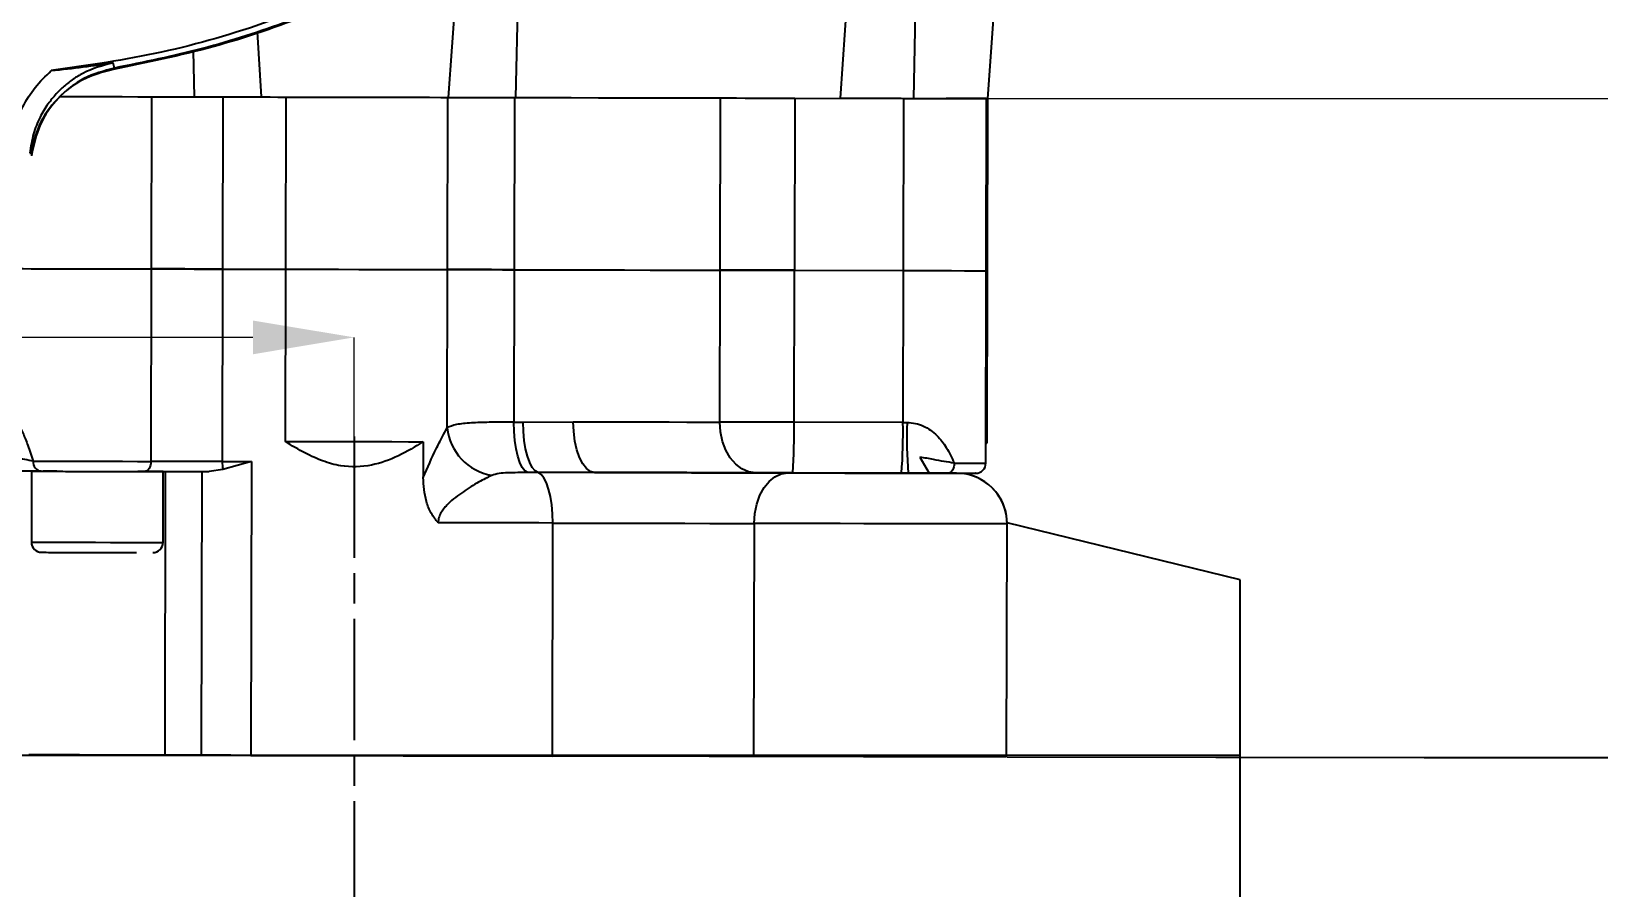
# Model space of a CAD drawing. Header units: millimetres. Extents: x 5659 to 7608, y 3628 to 5007.
# Drawn here: x 6249.6 to 6404.4, y 4589.6 to 4674.2 of the extents above; entities that cross this region are included whole.
import ezdxf

# ---------------------------------------------------------------- set-up
doc = ezdxf.new("R2010")
doc.units = ezdxf.units.MM
doc.linetypes.add('AM_ISO08W050', pattern=[18, 12, -1.5, 3, -1.5])
doc.layers.add('AM_5', color=3, linetype='Continuous', lineweight=25)
doc.layers.add('AM_7', color=4, linetype='AM_ISO08W050', lineweight=25)
doc.styles.add('SLDTEXTSTYLE1', font='txt.shx', dxfattribs={"width": 0.7, "bigfont": 'gbcbig.shx'})
doc.dimstyles.new('SLDDIMSTYLE12$0', dxfattribs={"dimtxt": 12, "dimasz": 10, "dimexe": 0, "dimexo": 0.0625, "dimgap": 0.875, "dimtad": 1, "dimdec": 1, "dimlfac": 1.8, "dimrnd": 1e-09, "dimzin": 12, "dimdsep": 46, "dimtxsty": 'SLDTEXTSTYLE1', "dimcen": 0.09, "dimdle": 8.16, "dimclrd": 3, "dimclre": 3, "dimadec": 0, "dimazin": 3, "dimtfac": 1, "dimtdec": 1, "dimtofl": 0, "dimtmove": 0, "dimatfit": 3, "dimfxl": 0, "dimfrac": 2, "dimtolj": 1, "dimlwd": 5, "dimlwe": 5, "dimarcsym": 0})

# ---------------------------------------------------------------- blocks, each defined once
blk = doc.blocks.new('*D65')
at = {"layer": 'AM_5', "color": 3, "lineweight": 5, "transparency": 16777216}
blk.add_line((6297.04, 4966.27), (6476.87, 4966.27), dxfattribs=at)
at = {"layer": 'AM_5', "color": 3, "linetype": 'Continuous', "lineweight": 5, "transparency": 16777216}
for p, q in [((6476.87, 4956.27), (6476.87, 4677.53)), ((6344.04, 4667.53), (6476.87, 4667.53))]:
    blk.add_line(p, q, dxfattribs=at)
at = {"layer": 'AM_5', "color": 3, "transparency": 16777216}
for points in [[(6475.2, 4956.27), (6478.53, 4956.27), (6476.87, 4966.27)], [(6475.2, 4677.53), (6478.53, 4677.53), (6476.87, 4667.53)]]:
    blk.add_solid(points, dxfattribs=at)
at = {"layer": 'Defpoints', "color": 0, "transparency": 16777216}
for p in [(6296.97, 4966.27), (6343.98, 4667.53), (6476.87, 4667.53)]:
    blk.add_point(p, dxfattribs=at)
at = {"layer": 'AM_5', "color": 0, "transparency": 16777216, "insert": (6469.99, 4816.9), "char_height": 12, "attachment_point": 5, "rotation": 90, "style": 'SLDTEXTSTYLE1'}
blk.add_mtext('\\A1;300', dxfattribs=at)
blk = doc.blocks.new('*D66')
at = {"layer": 'AM_5', "color": 3, "lineweight": 5, "transparency": 16777216}
blk.add_line((6344.1, 4667.53), (6476.98, 4667.53), dxfattribs=at)
at = {"layer": 'AM_5', "color": 3, "linetype": 'Continuous', "lineweight": 5, "transparency": 16777216}
for p, q in [((6476.98, 4657.53), (6476.98, 4612.52)), ((6345.96, 4602.52), (6476.98, 4602.52))]:
    blk.add_line(p, q, dxfattribs=at)
at = {"layer": 'AM_5', "color": 3, "transparency": 16777216}
for points in [[(6475.32, 4657.53), (6478.65, 4657.53), (6476.98, 4667.53)], [(6475.32, 4612.52), (6478.65, 4612.52), (6476.98, 4602.52)]]:
    blk.add_solid(points, dxfattribs=at)
at = {"layer": 'Defpoints', "color": 0, "transparency": 16777216}
for p in [(6344.04, 4667.53), (6345.9, 4602.52), (6476.98, 4602.52)]:
    blk.add_point(p, dxfattribs=at)
at = {"layer": 'AM_5', "color": 0, "transparency": 16777216, "insert": (6470.11, 4635.03), "char_height": 12, "attachment_point": 5, "rotation": 90, "style": 'SLDTEXTSTYLE1'}
blk.add_mtext('\\A1;30', dxfattribs=at)
blk = doc.blocks.new('*D59')
at = {"layer": 'AM_5', "color": 3, "linetype": 'Continuous', "lineweight": 5, "transparency": 16777216}
for p, q in [((6119.54, 4667.95), (6119.54, 4643.95)), ((6271.46, 4643.95), (6129.54, 4643.95))]:
    blk.add_line(p, q, dxfattribs=at)
at = {"layer": 'AM_5', "color": 3, "lineweight": 5, "transparency": 16777216}
blk.add_line((6281.46, 4631.23), (6281.46, 4643.95), dxfattribs=at)
at = {"layer": 'AM_5', "color": 3, "transparency": 16777216}
for points in [[(6129.54, 4645.61), (6129.54, 4642.28), (6119.54, 4643.95)], [(6271.46, 4645.61), (6271.46, 4642.28), (6281.46, 4643.95)]]:
    blk.add_solid(points, dxfattribs=at)
at = {"layer": 'Defpoints', "color": 0, "transparency": 16777216}
for p in [(6119.54, 4668.01), (6119.54, 4643.95), (6281.46, 4631.17)]:
    blk.add_point(p, dxfattribs=at)
at = {"layer": 'AM_5', "color": 0, "transparency": 16777216, "insert": (6184.18, 4650.82), "char_height": 12, "attachment_point": 5, "style": 'SLDTEXTSTYLE1'}
blk.add_mtext('\\A1;160', dxfattribs=at)
blk = doc.blocks.new('*D78')
at = {"layer": 'AM_5', "color": 3, "lineweight": 5, "transparency": 16777216}
blk.add_line((6345.96, 4602.52), (6455.8, 4602.3), dxfattribs=at)
at = {"layer": 'AM_5', "color": 3, "linetype": 'Continuous', "lineweight": 5, "transparency": 16777216}
for p, q in [((6455.78, 4592.3), (6455.42, 4411.62)), ((6330.53, 4401.87), (6455.39, 4401.62))]:
    blk.add_line(p, q, dxfattribs=at)
at = {"layer": 'AM_5', "color": 3, "transparency": 16777216}
for points in [[(6454.11, 4592.31), (6457.45, 4592.3), (6455.8, 4602.3)], [(6453.75, 4411.62), (6457.08, 4411.61), (6455.39, 4401.62)]]:
    blk.add_solid(points, dxfattribs=at)
at = {"layer": 'Defpoints', "color": 0, "transparency": 16777216}
for p in [(6345.9, 4602.52), (6330.47, 4401.87), (6455.39, 4401.62)]:
    blk.add_point(p, dxfattribs=at)
at = {"layer": 'AM_5', "color": 0, "transparency": 16777216, "insert": (6448.72, 4501.97), "char_height": 12, "attachment_point": 5, "rotation": 89.8839, "style": 'SLDTEXTSTYLE1'}
blk.add_mtext('\\A1;200', dxfattribs=at)

msp = doc.modelspace()

# ---------------------------------------------------------------- linework, layer by layer
at = {"color": 7, "linetype": 'Continuous', "lineweight": 25}
for p, q in [((6329.491, 4667.56), (6331.899, 4702.695)), ((6337.342, 4702.683), (6336.707, 4667.545)), ((6344.042, 4667.529), (6346.626, 4703.387)), ((6297.863, 4687.23), (6297.391, 4667.629)), ((6290.792, 4667.643), (6291.893, 4683.321)), ((6271.868, 4674.105), (6272.292, 4667.682)), ((6265.693, 4667.697), (6265.604, 4672.207)), ((6257.784, 4670.535), (6257.665, 4671.052)), ((6261.441, 4650.706), (6261.478, 4667.706)), ((6268.508, 4667.691), (6268.472, 4650.691)), ((6274.72, 4667.677), (6274.683, 4650.677)), ((6290.686, 4650.643), (6290.722, 4667.643)), ((6297.297, 4667.629), (6297.26, 4650.629)), ((6317.609, 4650.586), (6317.645, 4667.586)), ((6324.972, 4667.57), (6324.936, 4650.57)), ((6324.972, 4667.57), (6335.722, 4667.547)), ((6335.722, 4667.547), (6335.686, 4650.547)), ((6340.109, 4667.538), (6340.109, 4667.538)), ((6341.153, 4667.535), (6341.153, 4667.535)), ((6343.884, 4650.53), (6343.92, 4667.529)), ((6344.006, 4650.529), (6344.042, 4667.529)), ((6261.401, 4631.706), (6261.441, 4650.706)), ((6268.472, 4650.691), (6268.431, 4631.691)), ((6274.683, 4650.677), (6274.647, 4633.677)), ((6290.653, 4635.035), (6290.686, 4650.643)), ((6297.26, 4650.629), (6297.228, 4635.579)), ((6317.577, 4635.586), (6317.609, 4650.586)), ((6324.904, 4635.57), (6324.936, 4650.57)), ((6324.936, 4650.57), (6335.686, 4650.547)), ((6335.686, 4650.547), (6335.653, 4635.547)), ((6343.843, 4631.53), (6343.884, 4650.53)), ((6343.884, 4650.53), (6344.006, 4650.529)), ((6343.969, 4633.529), (6344.006, 4650.529)), ((6297.228, 4635.579), (6298.161, 4635.577)), ((6298.161, 4635.577), (6303.103, 4635.617)), ((6335.653, 4635.547), (6324.904, 4635.57)), ((6335.653, 4635.547), (6336.063, 4635.546)), ((6288.292, 4633.648), (6288.284, 4630.121)), ((6343.847, 4633.408), (6343.969, 4633.529)), ((6343.848, 4633.53), (6343.969, 4633.529)), ((6271.323, 4631.684), (6268.509, 4630.917)), ((6271.323, 4631.684), (6271.261, 4602.684)), ((6337.341, 4632.126), (6338.261, 4630.542)), ((6249.606, 4630.731), (6249.591, 4623.731)), ((6250.559, 4630.729), (6251.156, 4630.728)), ((6251.51, 4630.727), (6250.75, 4630.728)), ((6252.106, 4630.726), (6251.51, 4630.727)), ((6262.591, 4623.703), (6262.606, 4630.703)), ((6262.814, 4630.703), (6262.755, 4602.703)), ((6266.409, 4630.695), (6266.349, 4602.695)), ((6268.509, 4630.917), (6267.157, 4630.693)), ((6299.623, 4630.599), (6298.607, 4630.601)), ((6305.213, 4630.612), (6299.623, 4630.599)), ((6335.519, 4630.547), (6324.769, 4630.57)), ((6336.184, 4630.546), (6335.519, 4630.547)), ((6336.225, 4630.546), (6337.186, 4630.544)), ((6340.416, 4630.537), (6340.135, 4630.538)), ((6342.341, 4630.338), (6342.341, 4630.533)), ((6301.036, 4602.621), (6301.085, 4625.621)), ((6320.955, 4625.578), (6320.906, 4602.578)), ((6345.9, 4602.525), (6345.95, 4625.525)), ((6345.95, 4625.525), (6345.95, 4625.525)), ((6368.969, 4602.663), (6193.969, 4602.663)), ((6266.349, 4602.695), (6262.755, 4602.703)), ((6368.969, 4585.663), (6368.969, 4602.663))]:
    msp.add_line(p, q, dxfattribs=at)
at = {"linetype": 'ByBlock'}
for p, q in [((6368.97, 4620), (6345.941, 4625.651)), ((6368.97, 4602.663), (6368.97, 4620))]:
    msp.add_line(p, q, dxfattribs=at)
at = {"color": 7, "linetype": 'Continuous', "lineweight": 25, "flags": 128}
for points in [[(6252.397, 4667.725), (6253.586, 4667.722), (6255.226, 4667.719), (6256.909, 4667.715), (6258.56, 4667.712), (6260.106, 4667.708), (6261.478, 4667.706)], [(6261.478, 4667.706), (6262.219, 4667.704), (6263.023, 4667.702), (6263.88, 4667.7), (6264.776, 4667.698), (6265.7, 4667.697), (6266.638, 4667.695), (6267.579, 4667.693), (6268.508, 4667.691)], [(6268.508, 4667.691), (6269.278, 4667.689), (6270.05, 4667.687), (6270.824, 4667.686), (6271.6, 4667.684), (6272.378, 4667.682), (6273.157, 4667.681), (6273.938, 4667.679), (6274.72, 4667.677)], [(6274.72, 4667.677), (6276.257, 4667.674), (6278.029, 4667.67), (6279.957, 4667.666), (6281.956, 4667.662), (6283.936, 4667.658), (6285.81, 4667.654), (6287.494, 4667.65), (6288.914, 4667.647), (6290.006, 4667.645), (6290.722, 4667.643)], [(6290.722, 4667.643), (6291.117, 4667.642), (6291.655, 4667.641), (6292.328, 4667.64), (6293.127, 4667.638), (6294.038, 4667.636), (6295.047, 4667.634), (6296.139, 4667.631), (6297.297, 4667.629)], [(6297.297, 4667.629), (6300.132, 4667.623), (6302.903, 4667.617), (6305.599, 4667.611), (6308.212, 4667.606), (6310.731, 4667.6), (6313.149, 4667.595), (6315.456, 4667.59), (6317.645, 4667.586)], [(6317.645, 4667.586), (6318.397, 4667.584), (6319.213, 4667.582), (6320.086, 4667.58), (6321.007, 4667.578), (6321.966, 4667.576), (6322.953, 4667.574), (6323.959, 4667.572), (6324.972, 4667.57)], [(6335.722, 4667.547), (6337.4, 4667.543), (6339.012, 4667.54), (6340.487, 4667.537), (6341.76, 4667.534), (6342.775, 4667.532), (6343.486, 4667.53), (6343.863, 4667.53), (6343.888, 4667.53), (6343.56, 4667.53), (6342.894, 4667.532), (6341.919, 4667.534)], [(6341.919, 4667.534), (6341.339, 4667.535), (6340.85, 4667.536), (6340.459, 4667.537), (6340.171, 4667.538), (6339.99, 4667.538), (6339.919, 4667.538), (6339.959, 4667.538), (6340.109, 4667.538)], [(6340.109, 4667.538), (6340.275, 4667.537), (6340.431, 4667.537), (6340.577, 4667.537), (6340.712, 4667.536), (6340.838, 4667.536), (6340.953, 4667.536), (6341.058, 4667.536), (6341.153, 4667.535)], [(6341.153, 4667.535), (6342.436, 4667.533), (6343.368, 4667.531), (6343.909, 4667.53), (6344.042, 4667.529)], [(6248.149, 4650.734), (6248.287, 4650.734), (6248.77, 4650.733), (6249.58, 4650.731), (6250.681, 4650.729), (6252.024, 4650.726), (6253.549, 4650.722), (6255.19, 4650.719), (6256.873, 4650.715), (6258.523, 4650.712), (6260.069, 4650.709), (6261.441, 4650.706)], [(6248.151, 4650.734), (6248.287, 4650.734), (6248.77, 4650.733), (6249.58, 4650.731), (6250.681, 4650.729), (6252.024, 4650.726), (6253.549, 4650.722), (6255.19, 4650.719), (6256.873, 4650.715), (6258.523, 4650.712), (6260.069, 4650.709), (6261.441, 4650.706)], [(6261.441, 4650.706), (6262.183, 4650.704), (6262.987, 4650.702), (6263.843, 4650.7), (6264.74, 4650.699), (6265.663, 4650.697), (6266.602, 4650.695), (6267.543, 4650.693), (6268.472, 4650.691)], [(6268.472, 4650.691), (6267.543, 4650.693), (6266.602, 4650.695), (6265.663, 4650.697), (6264.74, 4650.699), (6263.843, 4650.7), (6262.987, 4650.702), (6262.183, 4650.704), (6261.441, 4650.706)], [(6268.472, 4650.691), (6269.242, 4650.689), (6270.014, 4650.687), (6270.788, 4650.686), (6271.564, 4650.684), (6272.341, 4650.682), (6273.121, 4650.681), (6273.901, 4650.679), (6274.683, 4650.677)], [(6268.472, 4650.691), (6269.242, 4650.689), (6270.014, 4650.687), (6270.788, 4650.686), (6271.564, 4650.684), (6272.341, 4650.682), (6273.121, 4650.681), (6273.901, 4650.679), (6274.683, 4650.677)], [(6274.683, 4650.677), (6276.22, 4650.674), (6277.993, 4650.67), (6279.921, 4650.666), (6281.919, 4650.662), (6283.9, 4650.658), (6285.773, 4650.654), (6287.458, 4650.65), (6288.877, 4650.647), (6289.97, 4650.645), (6290.686, 4650.643)], [(6274.683, 4650.677), (6276.22, 4650.674), (6277.993, 4650.67), (6279.921, 4650.666), (6281.919, 4650.662), (6283.9, 4650.658), (6285.773, 4650.654), (6287.458, 4650.65), (6288.877, 4650.647), (6289.97, 4650.645), (6290.686, 4650.643)], [(6290.686, 4650.643), (6291.08, 4650.642), (6291.619, 4650.641), (6292.292, 4650.64), (6293.09, 4650.638), (6294.001, 4650.636), (6295.01, 4650.634), (6296.102, 4650.632), (6297.26, 4650.629)], [(6297.26, 4650.629), (6296.102, 4650.632), (6295.01, 4650.634), (6294.001, 4650.636), (6293.09, 4650.638), (6292.292, 4650.64), (6291.619, 4650.641), (6291.08, 4650.642), (6290.686, 4650.643)], [(6297.26, 4650.629), (6300.096, 4650.623), (6302.867, 4650.617), (6305.563, 4650.611), (6308.175, 4650.606), (6310.695, 4650.6), (6313.112, 4650.595), (6315.42, 4650.59), (6317.609, 4650.586)], [(6297.26, 4650.629), (6300.096, 4650.623), (6302.867, 4650.617), (6305.563, 4650.611), (6308.175, 4650.606), (6310.695, 4650.6), (6313.112, 4650.595), (6315.42, 4650.59), (6317.609, 4650.586)], [(6317.609, 4650.586), (6318.36, 4650.584), (6319.177, 4650.582), (6320.05, 4650.58), (6320.971, 4650.578), (6321.93, 4650.576), (6322.917, 4650.574), (6323.923, 4650.572), (6324.936, 4650.57)], [(6324.936, 4650.57), (6323.923, 4650.572), (6322.917, 4650.574), (6321.93, 4650.576), (6320.971, 4650.578), (6320.05, 4650.58), (6319.177, 4650.582), (6318.36, 4650.584), (6317.609, 4650.586)], [(6335.686, 4650.547), (6337.363, 4650.543), (6338.975, 4650.54), (6340.451, 4650.537), (6341.724, 4650.534), (6342.739, 4650.532), (6343.45, 4650.53), (6343.826, 4650.53), (6343.884, 4650.53)], [(6335.686, 4650.547), (6337.363, 4650.543), (6338.975, 4650.54), (6340.451, 4650.537), (6341.724, 4650.534), (6342.739, 4650.532), (6343.45, 4650.53), (6343.826, 4650.53), (6343.884, 4650.53)], [(6298.607, 4630.601), (6298.33, 4630.777), (6298.067, 4631.114), (6297.827, 4631.602), (6297.62, 4632.224), (6297.451, 4632.959), (6297.327, 4633.782), (6297.252, 4634.665), (6297.228, 4635.579)], [(6299.623, 4630.599), (6299.328, 4630.775), (6299.05, 4631.112), (6298.796, 4631.6), (6298.577, 4632.222), (6298.398, 4632.957), (6298.267, 4633.78), (6298.187, 4634.663), (6298.161, 4635.577)], [(6305.213, 4630.612), (6304.8, 4630.709), (6304.402, 4630.994), (6304.037, 4631.457), (6303.717, 4632.08), (6303.455, 4632.838), (6303.26, 4633.703), (6303.142, 4634.641), (6303.103, 4635.617)], [(6303.103, 4635.617), (6305.094, 4635.612), (6307.041, 4635.608), (6308.938, 4635.604), (6310.784, 4635.6), (6312.574, 4635.596), (6314.305, 4635.593), (6315.974, 4635.589), (6317.577, 4635.586)], [(6321.106, 4630.578), (6320.415, 4630.676), (6319.752, 4630.962), (6319.141, 4631.425), (6318.606, 4632.048), (6318.167, 4632.807), (6317.842, 4633.672), (6317.643, 4634.61), (6317.577, 4635.586)], [(6324.904, 4635.57), (6323.89, 4635.572), (6322.885, 4635.574), (6321.898, 4635.576), (6320.939, 4635.578), (6320.018, 4635.58), (6319.145, 4635.582), (6318.328, 4635.584), (6317.577, 4635.586)], [(6274.647, 4633.677), (6276.098, 4633.674), (6277.765, 4633.671), (6279.579, 4633.667), (6281.469, 4633.663), (6283.359, 4633.659), (6285.174, 4633.655), (6286.84, 4633.651), (6288.292, 4633.648)], [(6249.769, 4631.73), (6250.893, 4631.728), (6252.235, 4631.725), (6253.739, 4631.722), (6255.342, 4631.719), (6256.977, 4631.715), (6258.575, 4631.712), (6260.071, 4631.708), (6261.401, 4631.706)], [(6261.401, 4631.706), (6261.388, 4631.511), (6261.35, 4631.323), (6261.288, 4631.15), (6261.206, 4630.999), (6261.105, 4630.875), (6260.99, 4630.783), (6260.866, 4630.726), (6260.737, 4630.707)], [(6268.431, 4631.691), (6267.502, 4631.693), (6266.562, 4631.695), (6265.623, 4631.697), (6264.699, 4631.699), (6263.803, 4631.7), (6262.946, 4631.702), (6262.142, 4631.704), (6261.401, 4631.706)], [(6268.431, 4631.691), (6268.791, 4631.69), (6269.151, 4631.689), (6269.512, 4631.688), (6269.873, 4631.688), (6270.235, 4631.687), (6270.597, 4631.686), (6270.96, 4631.685), (6271.323, 4631.684)], [(6340.723, 4631.536), (6340.711, 4631.341), (6340.676, 4631.154), (6340.619, 4630.981), (6340.543, 4630.829), (6340.45, 4630.705), (6340.345, 4630.613), (6340.23, 4630.556), (6340.111, 4630.538)], [(6340.723, 4631.536), (6341.91, 4631.534), (6342.843, 4631.532), (6343.485, 4631.53), (6343.807, 4631.53), (6343.843, 4631.53)], [(6249.606, 4630.731), (6249.675, 4630.731), (6250.065, 4630.73), (6250.781, 4630.728), (6251.785, 4630.726), (6253.021, 4630.724), (6254.424, 4630.721), (6255.917, 4630.717), (6257.42, 4630.714), (6258.853, 4630.711), (6260.137, 4630.708), (6261.205, 4630.706), (6261.997, 4630.704), (6262.472, 4630.703), (6262.603, 4630.703), (6262.384, 4630.704), (6261.827, 4630.705), (6260.962, 4630.707), (6260.106, 4630.708)], [(6252.106, 4630.726), (6252.131, 4630.725), (6252.44, 4630.725), (6253.074, 4630.723), (6253.978, 4630.721), (6255.071, 4630.719), (6256.255, 4630.717), (6257.427, 4630.714), (6258.481, 4630.712), (6259.324, 4630.71), (6259.881, 4630.709), (6260.103, 4630.708), (6260.106, 4630.708)], [(6301.085, 4625.621), (6301.059, 4626.535), (6300.979, 4627.418), (6300.848, 4628.241), (6300.669, 4628.976), (6300.449, 4629.598), (6300.196, 4630.085), (6299.917, 4630.423), (6299.623, 4630.599)], [(6320.955, 4625.578), (6321.021, 4626.554), (6321.213, 4627.491), (6321.522, 4628.355), (6321.938, 4629.112), (6322.445, 4629.732), (6323.021, 4630.193), (6323.647, 4630.476), (6324.297, 4630.571)], [(6336.18, 4630.546), (6336.289, 4630.546), (6337.441, 4630.543), (6337.854, 4630.542)], [(6338.272, 4630.541), (6339.57, 4630.539), (6339.873, 4630.538)], [(6340.592, 4630.536), (6340.697, 4630.536), (6341.563, 4630.534), (6342.12, 4630.533), (6342.339, 4630.533), (6342.341, 4630.533)], [(6301.085, 4625.621), (6299.7, 4625.624), (6298.305, 4625.627), (6296.9, 4625.63), (6295.485, 4625.633), (6294.062, 4625.636), (6292.632, 4625.639), (6291.195, 4625.642), (6289.753, 4625.645)], [(6301.085, 4625.621), (6303.645, 4625.615), (6306.276, 4625.61), (6308.93, 4625.604), (6311.562, 4625.598), (6314.124, 4625.593), (6316.572, 4625.588), (6318.863, 4625.583), (6320.955, 4625.578)], [(6345.95, 4625.525), (6345.879, 4625.525), (6345.466, 4625.526), (6344.695, 4625.528), (6343.584, 4625.53), (6342.161, 4625.533), (6340.461, 4625.537), (6338.526, 4625.541), (6336.404, 4625.545), (6334.147, 4625.55), (6331.811, 4625.555), (6329.454, 4625.56), (6327.134, 4625.565), (6324.908, 4625.57), (6322.831, 4625.574), (6320.955, 4625.578)], [(6249.591, 4623.731), (6249.66, 4623.731), (6250.05, 4623.73), (6250.766, 4623.728), (6251.77, 4623.726), (6253.006, 4623.724), (6254.409, 4623.721), (6255.902, 4623.717), (6257.405, 4623.714), (6258.838, 4623.711), (6260.122, 4623.708), (6261.19, 4623.706), (6261.982, 4623.704), (6262.457, 4623.703), (6262.591, 4623.703)], [(6262.755, 4602.703), (6262.372, 4602.704), (6261.612, 4602.705), (6260.517, 4602.707), (6259.156, 4602.71), (6257.608, 4602.714), (6255.966, 4602.717), (6254.329, 4602.721), (6252.795, 4602.724), (6251.456, 4602.727), (6250.392, 4602.729), (6249.666, 4602.731), (6249.322, 4602.731)], [(6271.261, 4602.684), (6270.586, 4602.686), (6269.923, 4602.687), (6269.274, 4602.689), (6268.642, 4602.69), (6268.031, 4602.691), (6267.443, 4602.693), (6266.882, 4602.694), (6266.349, 4602.695)], [(6271.261, 4602.684), (6274.998, 4602.676), (6278.761, 4602.668), (6282.534, 4602.66), (6286.302, 4602.652), (6290.052, 4602.644), (6293.767, 4602.636), (6297.433, 4602.629), (6301.036, 4602.621)], [(6320.906, 4602.578), (6318.813, 4602.583), (6316.523, 4602.588), (6314.075, 4602.593), (6311.513, 4602.598), (6308.881, 4602.604), (6306.227, 4602.61), (6303.596, 4602.615), (6301.036, 4602.621)], [(6345.9, 4602.525), (6345.829, 4602.525), (6345.417, 4602.526), (6344.645, 4602.528), (6343.534, 4602.53), (6342.111, 4602.533), (6340.411, 4602.537), (6338.476, 4602.541), (6336.354, 4602.545), (6334.098, 4602.55), (6331.762, 4602.555), (6329.405, 4602.56), (6327.084, 4602.565), (6324.859, 4602.57), (6322.782, 4602.574), (6320.906, 4602.578)]]:
    msp.add_lwpolyline(points, dxfattribs=at)
at = {"color": 7, "linetype": 'Continuous', "lineweight": 25}
for centre, radius, start, end in [((6295.925, 4635.557), 5.298, 185.65517, 260.63287), ((6274.43, 4634.429), 50.487, 355.6169, 1.29537), ((6285.18, 4634.406), 50.487, 355.6169, 1.29537), ((6383.639, 4634.195), 47.595, 178.37363, 184.39756), ((6250.678, 4631.636), 0.915, 174.04025, 262.50401), ((6271.676, 4631.626), 3.245, 178.86815, 192.63218), ((6342.843, 4631.532), 1, 269.87751, 359.87751), ((6340.95, 4625.536), 5, 359.87751, 89.87751), ((6340.95, 4625.536), 5, 359.87751, 73.80953), ((6250.591, 4623.729), 1, 179.87751, 269.87751), ((6261.591, 4623.705), 1, 269.87751, 359.87751)]:
    msp.add_arc(centre, radius, start, end, dxfattribs=at)
for points in [[(6338.43, 4757.165), (6337.906, 4753.514), (6336.858, 4746.21), (6333.738, 4735.567), (6329.53, 4725.324), (6324.175, 4715.623), (6317.77, 4706.584), (6310.389, 4698.322), (6302.127, 4690.941), (6293.088, 4684.536), (6283.387, 4679.181), (6273.144, 4674.973), (6262.501, 4671.853), (6255.197, 4670.805), (6251.546, 4670.281)], [(6338.227, 4750.623), (6337.541, 4747.328), (6336.168, 4740.74), (6332.848, 4731.188), (6328.644, 4722.004), (6323.508, 4713.301), (6317.519, 4705.165), (6310.731, 4697.68), (6303.218, 4690.925), (6295.055, 4684.97), (6286.331, 4679.872), (6277.129, 4675.707), (6267.563, 4672.427), (6260.969, 4671.083), (6257.671, 4670.41)], [(6305.51, 4693.205), (6303.214, 4691.318), (6298.621, 4687.544), (6291.12, 4682.699), (6283.249, 4678.498), (6275.02, 4675.051), (6266.526, 4672.298), (6260.698, 4671.123), (6257.784, 4670.535)], [(6329.491, 4667.56), (6329.818, 4667.56), (6330.471, 4667.558), (6332.172, 4667.555), (6334.261, 4667.55), (6335.891, 4667.547), (6336.707, 4667.545)], [(6260.737, 4630.707), (6261.697, 4630.705), (6263.618, 4630.701), (6265.978, 4630.696), (6267.157, 4630.693)], [(6338.677, 4630.541), (6338.136, 4630.542), (6337.054, 4630.544), (6336.474, 4630.545), (6336.184, 4630.546)]]:
    msp.add_open_spline(points, degree=3, dxfattribs=at)
for points, knots in [([(6247.442, 4662.322), (6247.557, 4663.082), (6247.786, 4664.597), (6248.672, 4666.726), (6249.892, 4668.682), (6250.993, 4669.747), (6251.546, 4670.281)], [0, 0, 0, 0, 0.2507669, 0.5000113, 0.749245, 1, 1, 1, 1]), ([(6257.665, 4671.052), (6256.631, 4670.777), (6255.238, 4670.406), (6253.704, 4669.451), (6252.824, 4668.773), (6251.985, 4667.958), (6251.159, 4666.939), (6250.376, 4665.628), (6249.714, 4663.999), (6249.53, 4662.775), (6249.433, 4662.134)], [0, 0, 0, 0, 0.2442896, 0.3290361, 0.4144899, 0.500125, 0.5979924, 0.7157703, 0.8510724, 1, 1, 1, 1]), ([(6257.671, 4670.41), (6256.642, 4670.133), (6254.584, 4669.577), (6252.044, 4667.57), (6250.184, 4664.996), (6249.732, 4662.978), (6249.513, 4662)], [0, 0, 0, 0, 0.2537692, 0.5075384, 0.7613077, 1, 1, 1, 1]), ([(6257.784, 4670.535), (6256.752, 4670.254), (6254.69, 4669.692), (6252.146, 4667.674), (6250.264, 4665.025), (6249.81, 4662.932), (6249.582, 4661.884)], [0, 0, 0, 0, 0.2500466, 0.4994486, 0.7493959, 1, 1, 1, 1]), ([(6251.546, 4670.281), (6252.614, 4670.401), (6254.76, 4670.642), (6256.694, 4670.915), (6257.665, 4671.052)], [0, 0, 0, 0, 0.49755733, 1, 1, 1, 1]), ([(6248.119, 4635.734), (6248.135, 4635.717), (6248.168, 4635.682), (6248.32, 4635.406), (6248.524, 4634.993), (6248.831, 4634.314), (6249.268, 4633.238), (6249.594, 4632.256), (6249.769, 4631.73)], [0, 0, 0, 0, 0.12447381, 0.25096604, 0.37147488, 0.50010394, 0.73217742, 1, 1, 1, 1]), ([(6288.284, 4630.121), (6288.71, 4631.099), (6289.348, 4632.567), (6290.19, 4634.157), (6290.498, 4634.743), (6290.653, 4635.035)], [0, 0, 0, 0, 0.4999487, 0.7504157, 1, 1, 1, 1]), ([(6297.228, 4635.579), (6296.386, 4635.577), (6294.84, 4635.575), (6292.937, 4635.507), (6291.46, 4635.372), (6290.921, 4635.147), (6290.653, 4635.035)], [0, 0, 0, 0, 0.2724679, 0.5000458, 0.7503555, 1, 1, 1, 1]), ([(6336.063, 4635.546), (6336.343, 4635.528), (6336.909, 4635.493), (6337.696, 4635.215), (6338.409, 4634.801), (6339.201, 4634.121), (6340.034, 4633.044), (6340.483, 4632.062), (6340.723, 4631.536)], [0, 0, 0, 0, 0.12447381, 0.25096604, 0.37147488, 0.50010394, 0.73217742, 1, 1, 1, 1]), ([(6288.292, 4633.648), (6287.486, 4633.16), (6285.881, 4632.188), (6283.143, 4631.171), (6280.509, 4631.095), (6278.332, 4631.716), (6276.491, 4632.544), (6275.304, 4633.273), (6274.647, 4633.677)], [0, 0, 0, 0, 0.1923908, 0.3834722, 0.589159, 0.7155413, 0.8423238, 1, 1, 1, 1]), ([(6249.769, 4631.73), (6249.494, 4631.781), (6248.926, 4631.887), (6247.927, 4632.094), (6247.409, 4632.24), (6247.131, 4632.318)], [0, 0, 0, 0, 0.3043315, 0.6280366, 1, 1, 1, 1]), ([(6340.723, 4631.536), (6340.383, 4631.587), (6339.682, 4631.693), (6338.651, 4631.9), (6337.797, 4632.047), (6337.341, 4632.126)], [0, 0, 0, 0, 0.3043315, 0.6280366, 1, 1, 1, 1]), ([(6250.559, 4630.729), (6250.392, 4630.729), (6250.063, 4630.73), (6249.493, 4630.731), (6248.89, 4630.732), (6248.235, 4630.734), (6247.913, 4630.734), (6247.748, 4630.735)], [0, 0, 0, 0, 0.1826536, 0.360866, 0.578026, 0.783693, 1, 1, 1, 1]), ([(6251.156, 4630.728), (6251.82, 4630.726), (6253.197, 4630.723), (6255.882, 4630.717), (6258.598, 4630.712), (6260.041, 4630.709), (6260.737, 4630.707)], [0, 0, 0, 0, 0.2408979, 0.5, 0.7591021, 1, 1, 1, 1]), ([(6289.753, 4625.645), (6289.511, 4625.947), (6289.008, 4626.576), (6288.416, 4628.095), (6288.337, 4629.319), (6288.284, 4630.121)], [0, 0, 0, 0, 0.2406414, 0.5017344, 1, 1, 1, 1]), ([(6295.062, 4630.329), (6294.64, 4630.121), (6293.794, 4629.702), (6292.249, 4628.752), (6290.933, 4627.773), (6290.131, 4626.841), (6289.806, 4626.186), (6289.77, 4625.818), (6289.753, 4625.645)], [0, 0, 0, 0, 0.2492008, 0.4991017, 0.7489308, 0.8742239, 0.9407402, 1, 1, 1, 1]), ([(6298.607, 4630.601), (6297.938, 4630.598), (6296.935, 4630.592), (6295.734, 4630.527), (6295.286, 4630.395), (6295.062, 4630.329)], [0, 0, 0, 0, 0.5005553, 0.7509565, 1, 1, 1, 1]), ([(6321.106, 4630.578), (6319.522, 4630.581), (6316.352, 4630.588), (6311.007, 4630.6), (6307.144, 4630.608), (6305.213, 4630.612)], [0, 0, 0, 0, 0.33323265, 0.66675484, 1, 1, 1, 1]), ([(6305.213, 4630.612), (6306.919, 4630.608), (6310.367, 4630.601), (6315.458, 4630.59), (6320.256, 4630.58), (6322.96, 4630.574), (6324.297, 4630.571)], [0, 0, 0, 0, 0.2473128, 0.5, 0.7526872, 1, 1, 1, 1]), ([(6324.769, 4630.57), (6324.434, 4630.571), (6323.757, 4630.572), (6322.775, 4630.575), (6321.861, 4630.576), (6321.356, 4630.578), (6321.106, 4630.578)], [0, 0, 0, 0, 0.2474109, 0.5, 0.7525891, 1, 1, 1, 1]), ([(6324.297, 4630.571), (6324.753, 4630.57), (6325.689, 4630.568), (6327.356, 4630.565), (6329.197, 4630.561), (6331.143, 4630.557), (6333.081, 4630.552), (6334.906, 4630.548), (6336.529, 4630.545), (6337.925, 4630.542), (6339.103, 4630.54), (6340.049, 4630.538), (6340.705, 4630.536), (6341.007, 4630.535), (6340.931, 4630.536), (6340.483, 4630.537), (6339.742, 4630.538), (6339.025, 4630.54), (6338.677, 4630.541)], [0, 0, 0, 0, 0.058661, 0.1204931, 0.184636, 0.25, 0.315364, 0.3795069, 0.441339, 0.5, 0.558661, 0.6204931, 0.684636, 0.75, 0.815364, 0.8795069, 0.941339, 1, 1, 1, 1]), ([(6340.111, 4630.538), (6339.903, 4630.538), (6339.492, 4630.539), (6338.88, 4630.54), (6338.473, 4630.541), (6338.254, 4630.541)], [0, 0, 0, 0, 0.3217307, 0.6356386, 1, 1, 1, 1]), ([(6340.111, 4630.538), (6340.468, 4630.537), (6341.191, 4630.535), (6342.011, 4630.533), (6342.566, 4630.532), (6342.836, 4630.532), (6342.813, 4630.532), (6342.805, 4630.532)], [0, 0, 0, 0, 0.2214261, 0.4475745, 0.6737229, 0.895149, 1, 1, 1, 1]), ([(6250.589, 4622.729), (6250.612, 4622.729), (6250.656, 4622.729), (6251.108, 4622.728), (6252.104, 4622.725), (6253.586, 4622.722), (6254.961, 4622.719), (6256.089, 4622.717), (6257.214, 4622.715), (6258.604, 4622.712), (6259.437, 4622.71), (6259.978, 4622.709)], [0, 0, 0, 0, 0.0877596, 0.1736954, 0.3333333, 0.4929712, 0.5789071, 0.6666667, 0.7544262, 0.8403621, 1, 1, 1, 1])]:
    msp.add_open_spline(points, degree=3, knots=knots, dxfattribs=at)
at = {"layer": 'AM_7'}
msp.add_line((6281.464, 4634.17), (6281.464, 4234.163), dxfattribs=at)

# ---------------------------------------------------------------- dimensions: what is measured, and where the dimension line sits
at = {"layer": 'AM_5'}
for base, p1, p2, angle, text, picture, middle in [((6476.866, 4667.529), (6296.974, 4966.27), (6343.975, 4667.529), 90, '300', '*D65', (6469.991, 4816.9)), ((6476.984, 4602.525), (6344.042, 4667.529), (6345.9, 4602.525), 90, '30', '*D66', (6470.109, 4635.027)), ((6455.395, 4401.615), (6345.9, 4602.525), (6330.469, 4401.868), 89.88391, '200', '*D78', (6448.723, 4501.973))]:
    dim = msp.add_linear_dim(base=base, p1=p1, p2=p2, angle=angle, text=text, dimstyle='SLDDIMSTYLE12$0', override={"dimlfac": 1, "dimpost": ''}, dxfattribs=at)
    dim.commit()
    dim.dimension.update_dxf_attribs({"geometry": picture, "text_midpoint": middle})
dim = msp.add_linear_dim(base=(6119.542, 4643.946), p1=(6281.464, 4631.17), p2=(6119.542, 4668.009), text='160', dimstyle='SLDDIMSTYLE12$0', override={"dimlfac": 1}, dxfattribs=at)
dim.commit()
dim.dimension.update_dxf_attribs({"geometry": '*D59', "text_midpoint": (6184.18, 4643.946), "dimtype": 160})

doc.saveas('drawing.dxf')
